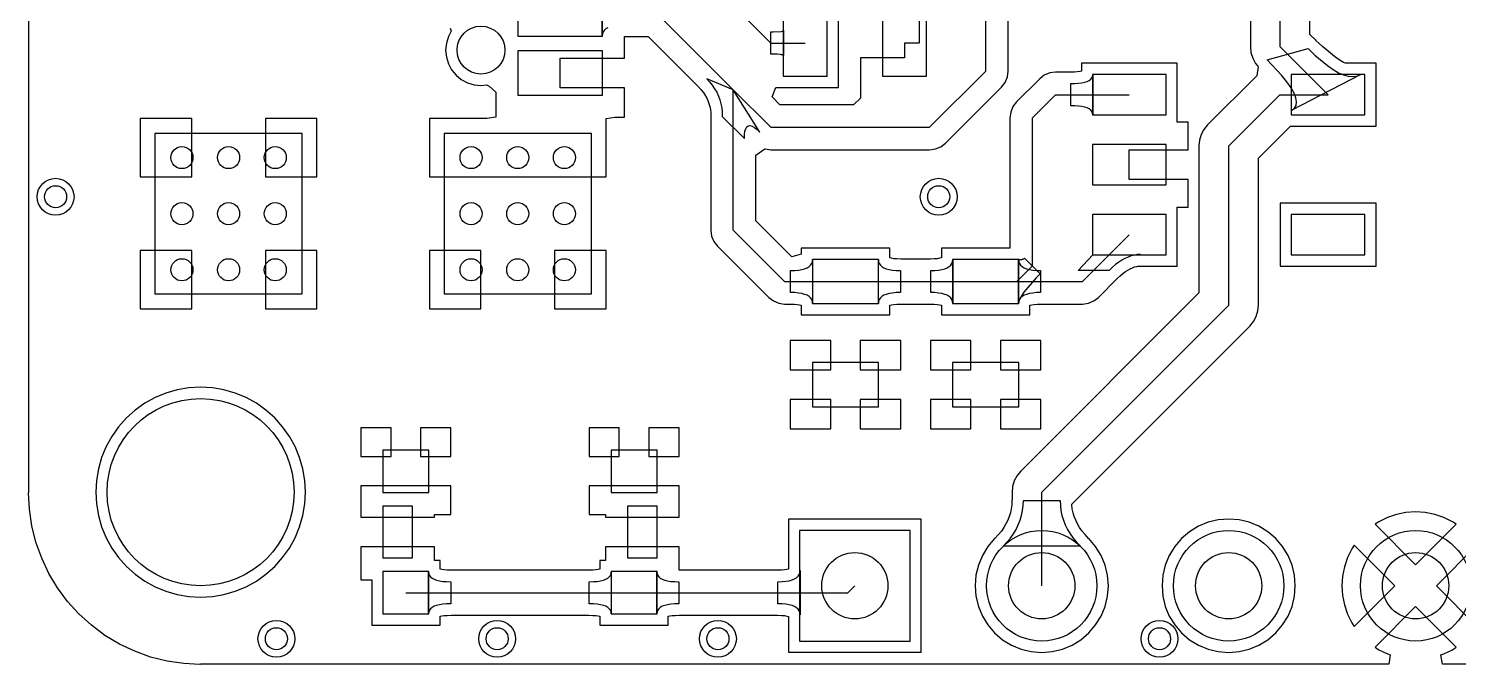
# Model space of a CAD drawing. Extents: x -55.7 to 0, y 0.2 to 22.7.
# Drawn here: x -55.68 to -36.25, y 0.2 to 8.83 of the extents above; entities that cross this region are included whole.
import ezdxf

# ---------------------------------------------------------------- set-up
doc = ezdxf.new("R2010")
doc.units = 0
doc.layers.get('0').update_dxf_attribs({"linetype": 'CONTINUOUS'})
for name, color, linetype in [('PADHOLELAYER', 156, 'CONTINUOUS'), ('TOPLAYER', 1, 'CONTINUOUS'), ('VIAHOLELAYER', 16, 'CONTINUOUS')]:
    doc.layers.add(name, color=color, linetype=linetype)

# ---------------------------------------------------------------- blocks, each defined once
blk = doc.blocks.new('SKSGACE010_5')
at = {"layer": 'TOPLAYER'}
for p, q in [((-1.238, 1.112), (-1.862, 1.112)), ((-1.862, 1.112), (-1.862, 0.537)), ((-1.238, 0.537), (-1.238, 1.112)), ((1.862, 1.112), (1.238, 1.112)), ((1.238, 1.112), (1.238, 0.537)), ((1.862, 0.537), (1.862, 1.112)), ((-1.862, 0.537), (-1.238, 0.537)), ((1.238, 0.537), (1.862, 0.537)), ((-1.462, 0.35), (-1.862, 0.35)), ((-1.862, 0.35), (-1.862, -0.35)), ((-1.462, -0.35), (-1.462, 0.35)), ((1.862, 0.35), (1.462, 0.35)), ((1.462, 0.35), (1.462, -0.35)), ((1.862, -0.35), (1.862, 0.35)), ((-1.862, -0.35), (-1.462, -0.35)), ((1.462, -0.35), (1.862, -0.35)), ((-1.238, -0.537), (-1.862, -0.537)), ((-1.862, -0.537), (-1.862, -1.112)), ((-1.238, -1.112), (-1.238, -0.537)), ((1.862, -0.537), (1.238, -0.537)), ((1.238, -0.537), (1.238, -1.112)), ((1.862, -1.112), (1.862, -0.537)), ((-1.862, -1.112), (-1.238, -1.112)), ((1.238, -1.112), (1.862, -1.112))]:
    blk.add_line(p, q, dxfattribs=at)
blk = doc.blocks.new('TI_SOT_23_5_DBV_6')
at = {"layer": 'TOPLAYER'}
for p, q in [((-0.85, 1.225), (-1.85, 1.225)), ((-1.85, 1.225), (-1.85, 0.675)), ((-0.85, 0.675), (-0.85, 1.225)), ((1.85, 1.225), (0.85, 1.225)), ((0.85, 1.225), (0.85, 0.675)), ((1.85, 0.675), (1.85, 1.225)), ((-1.85, 0.675), (-0.85, 0.675)), ((0.85, 0.675), (1.85, 0.675)), ((-0.85, 0.275), (-1.85, 0.275)), ((-1.85, 0.275), (-1.85, -0.275)), ((-0.85, -0.275), (-0.85, 0.275)), ((-1.85, -0.275), (-0.85, -0.275)), ((-0.85, -0.675), (-1.85, -0.675)), ((-1.85, -0.675), (-1.85, -1.225)), ((-0.85, -1.225), (-0.85, -0.675)), ((1.85, -0.675), (0.85, -0.675)), ((0.85, -0.675), (0.85, -1.225)), ((1.85, -1.225), (1.85, -0.675)), ((-1.85, -1.225), (-0.85, -1.225)), ((0.85, -1.225), (1.85, -1.225))]:
    blk.add_line(p, q, dxfattribs=at)
blk = doc.blocks.new('CAP_0603_1608_10')
at = {"layer": 'TOPLAYER'}
for p, q in [((-0.4, 0.45), (-1, 0.45)), ((-1, 0.45), (-1, -0.45)), ((-0.4, -0.45), (-0.4, 0.45)), ((1, 0.45), (0.4, 0.45)), ((0.4, 0.45), (0.4, -0.45)), ((1, -0.45), (1, 0.45)), ((-1, -0.45), (-0.4, -0.45)), ((0.4, -0.45), (1, -0.45))]:
    blk.add_line(p, q, dxfattribs=at)
blk = doc.blocks.new('CAP_0603_1608_11')
at = {"layer": 'TOPLAYER'}
for p, q in [((-0.4, 0.45), (-1, 0.45)), ((-1, 0.45), (-1, -0.45)), ((-0.4, -0.45), (-0.4, 0.45)), ((1, 0.45), (0.4, 0.45)), ((0.4, 0.45), (0.4, -0.45)), ((1, -0.45), (1, 0.45)), ((-1, -0.45), (-0.4, -0.45)), ((0.4, -0.45), (1, -0.45))]:
    blk.add_line(p, q, dxfattribs=at)
blk = doc.blocks.new('RES_0603_1608_21')
at = {"layer": 'TOPLAYER'}
for p, q in [((-0.375, 0.45), (-0.975, 0.45)), ((-0.975, 0.45), (-0.975, -0.45)), ((-0.375, -0.45), (-0.375, 0.45)), ((0.975, 0.45), (0.375, 0.45)), ((0.375, 0.45), (0.375, -0.45)), ((0.975, -0.45), (0.975, 0.45)), ((-0.975, -0.45), (-0.375, -0.45)), ((0.375, -0.45), (0.975, -0.45))]:
    blk.add_line(p, q, dxfattribs=at)
blk = doc.blocks.new('HDR1X16_24')
at = {"layer": 'PADHOLELAYER'}
for centre in [(0, 0), (2.54, 0), (5.08, 0), (7.62, 0)]:
    blk.add_circle(centre, 0.45, dxfattribs=at)
at = {"layer": 'TOPLAYER'}
for p, q in [((-0.75, 0.75), (-0.75, -0.75)), ((0.75, 0.75), (-0.75, 0.75)), ((0.75, -0.75), (0.75, 0.75)), ((-0.75, -0.75), (0.75, -0.75))]:
    blk.add_line(p, q, dxfattribs=at)
for centre in [(2.54, 0), (5.08, 0), (7.62, 0)]:
    blk.add_circle(centre, 0.75, dxfattribs=at)
blk = doc.blocks.new('USB4110_GF_A_28')
at = {"layer": 'PADHOLELAYER'}
for centre in [(-2.89, 0), (2.89, 0)]:
    blk.add_circle(centre, 0.325, dxfattribs=at)
at = {"layer": 'TOPLAYER'}
for p, q in [((-3.5, 1.65), (-3.5, 0.5)), ((-2.9, 1.65), (-3.5, 1.65)), ((-2.9, 0.5), (-2.9, 1.65)), ((-2.7, 1.65), (-2.7, 0.5)), ((-2.1, 1.65), (-2.7, 1.65)), ((-2.1, 0.5), (-2.1, 1.65)), ((-1.9, 1.65), (-1.9, 0.5)), ((-1.6, 1.65), (-1.9, 1.65)), ((-1.6, 0.5), (-1.6, 1.65)), ((-1.4, 1.65), (-1.4, 0.5)), ((-1.1, 1.65), (-1.4, 1.65)), ((-1.1, 0.5), (-1.1, 1.65)), ((-0.9, 1.65), (-0.9, 0.5)), ((-0.6, 1.65), (-0.9, 1.65)), ((-0.6, 0.5), (-0.6, 1.65)), ((-0.4, 1.65), (-0.4, 0.5)), ((-0.1, 1.65), (-0.4, 1.65)), ((-0.1, 0.5), (-0.1, 1.65)), ((0.1, 1.65), (0.1, 0.5)), ((0.4, 1.65), (0.1, 1.65)), ((0.4, 0.5), (0.4, 1.65)), ((0.6, 1.65), (0.6, 0.5)), ((0.9, 1.65), (0.6, 1.65)), ((0.9, 0.5), (0.9, 1.65)), ((1.1, 1.65), (1.1, 0.5)), ((1.4, 1.65), (1.1, 1.65)), ((1.4, 0.5), (1.4, 1.65)), ((1.6, 1.65), (1.6, 0.5)), ((1.9, 1.65), (1.6, 1.65)), ((1.9, 0.5), (1.9, 1.65)), ((2.1, 1.65), (2.1, 0.5)), ((2.7, 1.65), (2.1, 1.65)), ((2.7, 0.5), (2.7, 1.65)), ((2.9, 1.65), (2.9, 0.5)), ((3.5, 1.65), (2.9, 1.65)), ((3.5, 0.5), (3.5, 1.65)), ((-6.2, 1.5), (-6.2, -0.5)), ((-4.02, 1.5), (-6.2, 1.5)), ((-4.02, -0.5), (-4.02, 1.5)), ((4.02, 1.5), (4.02, -0.5)), ((6.2, 1.5), (4.02, 1.5)), ((6.2, -0.5), (6.2, 1.5)), ((-3.5, 0.5), (-2.9, 0.5)), ((-2.7, 0.5), (-2.1, 0.5)), ((-1.9, 0.5), (-1.6, 0.5)), ((-1.4, 0.5), (-1.1, 0.5)), ((-0.9, 0.5), (-0.6, 0.5)), ((-0.4, 0.5), (-0.1, 0.5)), ((0.1, 0.5), (0.4, 0.5)), ((0.6, 0.5), (0.9, 0.5)), ((1.1, 0.5), (1.4, 0.5)), ((1.6, 0.5), (1.9, 0.5)), ((2.1, 0.5), (2.7, 0.5)), ((2.9, 0.5), (3.5, 0.5)), ((-6.2, -0.5), (-4.02, -0.5)), ((4.02, -0.5), (6.2, -0.5)), ((-6.2, -2.43), (-6.2, -4.43)), ((-4.02, -2.43), (-6.2, -2.43)), ((-4.02, -4.43), (-4.02, -2.43)), ((4.02, -2.43), (4.02, -4.43)), ((6.2, -2.43), (4.02, -2.43)), ((6.2, -4.43), (6.2, -2.43)), ((-6.2, -4.43), (-4.02, -4.43)), ((4.02, -4.43), (6.2, -4.43))]:
    blk.add_line(p, q, dxfattribs=at)
for centre in [(-2.89, 0), (2.89, 0)]:
    blk.add_circle(centre, 0.325, dxfattribs=at)

msp = doc.modelspace()

# ---------------------------------------------------------------- linework, layer by layer
at = {"layer": 'PADHOLELAYER'}
msp.add_circle((-53.34, 2.54), 1.27, dxfattribs=at)
at = {"layer": 'TOPLAYER'}
for p, q in [((-55.676, 4.98), (-55.676, 20.016)), ((-38.67, 8.585), (-38.67, 10.033)), ((-46.637, 9.68), (-45.593, 8.636)), ((-47.883, 8.733), (-47.883, 9.327)), ((-43.575, 9.386), (-43.575, 8.636)), ((-44.673, 8.034), (-44.673, 9.238)), ((-42.672, 8.255), (-42.672, 9.145)), ((-42.367, 8.255), (-42.367, 9.145)), ((-47.13, 9.03), (-46.101, 8.001)), ((-39.074, 9.08), (-39.074, 8.585)), ((-38.266, 8.752), (-38.266, 9.08)), ((-49.935, 8.796), (-49.973, 8.724)), ((-49.947, 8.837), (-49.935, 8.796)), ((-47.88, 8.761), (-47.883, 8.733)), ((-47.871, 8.786), (-47.88, 8.761)), ((-47.856, 8.808), (-47.871, 8.786)), ((-47.835, 8.827), (-47.856, 8.808)), ((-47.808, 8.843), (-47.835, 8.827)), ((-45.593, 8.486), (-45.593, 8.786)), ((-45.593, 8.786), (-45.56, 8.786)), ((-45.56, 8.786), (-45.447, 8.794)), ((-45.447, 8.794), (-45.435, 8.796)), ((-45.435, 8.796), (-45.426, 8.799)), ((-45.426, 8.799), (-45.421, 8.803)), ((-45.421, 8.803), (-45.419, 8.807)), ((-45.419, 8.807), (-45.419, 8.465)), ((-38.188, 8.675), (-38.266, 8.752)), ((-50, 8.634), (-50.01, 8.54)), ((-49.973, 8.724), (-50, 8.634)), ((-47.58, 8.43), (-47.58, 8.725)), ((-47.58, 8.725), (-47.579, 8.725)), ((-47.579, 8.725), (-47.578, 8.725)), ((-47.578, 8.725), (-47.256, 8.725)), ((-47.256, 8.725), (-46.578, 8.046)), ((-45.593, 8.636), (-45.125, 8.636)), ((-43.575, 8.636), (-43.775, 8.636)), ((-43.775, 8.636), (-43.775, 8.436)), ((-39.074, 8.585), (-39.067, 8.506)), ((-38.847, 8.408), (-38.292, 8.561)), ((-38.67, 8.585), (-38.02, 7.935)), ((-38.292, 8.561), (-38.199, 8.471)), ((-38.184, 8.672), (-38.188, 8.675)), ((-38.095, 8.587), (-38.184, 8.672)), ((-37.934, 8.453), (-38.095, 8.587)), ((-50.01, 8.54), (-50, 8.446)), ((-50, 8.446), (-49.973, 8.356)), ((-49.973, 8.356), (-49.929, 8.273)), ((-48.455, 8.03), (-48.455, 8.43)), ((-48.455, 8.43), (-47.58, 8.43)), ((-45.504, 8.484), (-45.593, 8.486)), ((-45.462, 8.481), (-45.504, 8.484)), ((-45.447, 8.478), (-45.462, 8.481)), ((-45.435, 8.476), (-45.447, 8.478)), ((-45.426, 8.473), (-45.435, 8.476)), ((-45.421, 8.469), (-45.426, 8.473)), ((-45.419, 8.465), (-45.421, 8.469)), ((-43.775, 8.436), (-44.375, 8.436)), ((-44.375, 8.436), (-44.375, 7.886)), ((-40.068, 8.362), (-41.372, 8.362)), ((-41.372, 8.362), (-41.372, 8.253)), ((-40.068, 7.56), (-40.068, 8.362)), ((-39.067, 8.506), (-39.044, 8.43)), ((-39.044, 8.43), (-39.006, 8.36)), ((-39.006, 8.36), (-38.973, 8.32)), ((-38.653, 8.2), (-38.847, 8.408)), ((-38.199, 8.471), (-38.028, 8.329)), ((-37.868, 8.407), (-37.934, 8.453)), ((-37.808, 8.373), (-37.868, 8.407)), ((-37.784, 8.362), (-37.808, 8.373)), ((-37.368, 8.362), (-37.784, 8.362)), ((-37.368, 7.508), (-37.368, 8.362)), ((-49.929, 8.273), (-49.869, 8.201)), ((-49.869, 8.201), (-49.797, 8.141)), ((-43.434, 7.493), (-42.672, 8.255)), ((-42.408, 8.102), (-42.377, 8.176)), ((-42.377, 8.176), (-42.367, 8.255)), ((-41.875, 8.199), (-41.938, 8.151)), ((-41.801, 8.23), (-41.875, 8.199)), ((-41.722, 8.24), (-41.801, 8.23)), ((-41.522, 8.24), (-41.722, 8.24)), ((-41.52, 8.24), (-41.522, 8.24)), ((-41.469, 8.241), (-41.52, 8.24)), ((-41.388, 8.25), (-41.469, 8.241)), ((-41.372, 8.253), (-41.388, 8.25)), ((-41.244, 8.145), (-41.229, 8.163)), ((-41.229, 8.163), (-41.22, 8.184)), ((-41.22, 8.184), (-41.217, 8.207)), ((-41.217, 8.207), (-41.217, 7.663)), ((-38.988, 8.193), (-39.656, 7.525)), ((-38.969, 8.313), (-38.988, 8.193)), ((-38.973, 8.32), (-38.969, 8.313)), ((-38.58, 8.11), (-38.653, 8.2)), ((-37.585, 8.204), (-38.514, 7.725)), ((-38.028, 8.329), (-37.95, 8.275)), ((-37.95, 8.275), (-37.877, 8.233)), ((-37.877, 8.233), (-37.809, 8.204)), ((-37.809, 8.204), (-37.746, 8.186)), ((-37.746, 8.186), (-37.687, 8.18)), ((-37.687, 8.18), (-37.634, 8.186)), ((-37.634, 8.186), (-37.585, 8.204)), ((-49.797, 8.141), (-49.714, 8.097)), ((-49.714, 8.097), (-49.624, 8.07)), ((-49.624, 8.07), (-49.53, 8.06)), ((-49.53, 8.06), (-49.457, 8.067)), ((-49.457, 8.067), (-49.417, 8.051)), ((-49.417, 8.051), (-49.33, 7.969)), ((-49.33, 7.969), (-49.33, 7.63)), ((-47.58, 8.03), (-48.455, 8.03)), ((-47.58, 7.63), (-47.58, 8.03)), ((-46.578, 8.046), (-46.577, 8.045)), ((-46.577, 8.045), (-46.541, 8.006)), ((-46.541, 8.006), (-46.512, 7.97)), ((-46.512, 7.97), (-46.487, 7.934)), ((-46.101, 8.001), (-46.463, 8.151)), ((-46.463, 8.151), (-46.423, 8.108)), ((-46.423, 8.108), (-46.387, 8.063)), ((-46.387, 8.063), (-46.355, 8.016)), ((-46.355, 8.016), (-46.327, 7.967)), ((-46.327, 7.967), (-46.304, 7.917)), ((-46.101, 8.001), (-45.593, 7.493)), ((-46.101, 6.096), (-46.101, 8.001)), ((-45.739, 7.427), (-46.101, 8.001)), ((-45.575, 7.907), (-45.523, 8.034)), ((-45.523, 8.034), (-44.673, 8.034)), ((-43.218, 7.277), (-42.456, 8.039)), ((-42.456, 8.039), (-42.408, 8.102)), ((-41.938, 8.151), (-42.253, 7.836)), ((-41.517, 8.085), (-41.46, 8.086)), ((-41.517, 7.785), (-41.517, 8.085)), ((-41.46, 8.086), (-41.364, 8.096)), ((-41.364, 8.096), (-41.325, 8.105)), ((-41.325, 8.105), (-41.292, 8.115)), ((-41.292, 8.115), (-41.265, 8.129)), ((-41.265, 8.129), (-41.244, 8.145)), ((-38.523, 8.028), (-38.58, 8.11)), ((-38.481, 7.955), (-38.523, 8.028)), ((-46.487, 7.934), (-46.466, 7.896)), ((-46.466, 7.896), (-46.448, 7.857)), ((-46.448, 7.857), (-46.433, 7.817)), ((-46.433, 7.817), (-46.422, 7.776)), ((-46.422, 7.776), (-46.413, 7.732)), ((-46.304, 7.917), (-46.285, 7.865)), ((-46.285, 7.865), (-46.27, 7.811)), ((-46.27, 7.811), (-46.259, 7.755)), ((-45.467, 7.798), (-45.575, 7.907)), ((-44.466, 7.798), (-45.467, 7.798)), ((-44.375, 7.886), (-44.466, 7.798)), ((-42.301, 7.773), (-42.332, 7.699)), ((-42.253, 7.836), (-42.301, 7.773)), ((-42.037, 7.62), (-41.722, 7.935)), ((-41.722, 7.935), (-40.72, 7.935)), ((-41.46, 7.784), (-41.517, 7.785)), ((-41.409, 7.78), (-41.46, 7.784)), ((-41.364, 7.774), (-41.409, 7.78)), ((-41.325, 7.765), (-41.364, 7.774)), ((-39.37, 7.239), (-38.674, 7.935)), ((-38.674, 7.935), (-38.02, 7.935)), ((-38.456, 7.891), (-38.481, 7.955)), ((-38.476, 7.753), (-38.453, 7.79)), ((-38.447, 7.836), (-38.456, 7.891)), ((-38.453, 7.79), (-38.447, 7.836)), ((-53.46, 7.61), (-54.16, 7.61)), ((-54.16, 7.61), (-54.16, 6.82)), ((-53.46, 6.82), (-53.46, 7.61)), ((-51.76, 7.61), (-52.46, 7.61)), ((-52.46, 7.61), (-52.46, 6.82)), ((-51.76, 6.82), (-51.76, 7.61)), ((-49.449, 7.61), (-50.23, 7.61)), ((-50.23, 7.61), (-50.23, 6.82)), ((-49.33, 7.63), (-49.449, 7.61)), ((-47.83, 7.61), (-47.711, 7.63)), ((-47.83, 7.503), (-47.83, 7.61)), ((-47.711, 7.63), (-47.58, 7.63)), ((-46.413, 7.732), (-46.408, 7.687)), ((-46.408, 7.687), (-46.406, 7.633)), ((-46.406, 7.633), (-46.406, 7.632)), ((-46.406, 7.632), (-46.406, 6.096)), ((-46.259, 7.755), (-46.253, 7.698)), ((-46.253, 7.698), (-46.251, 7.639)), ((-46.251, 7.639), (-45.951, 7.339)), ((-42.332, 7.699), (-42.342, 7.62)), ((-42.342, 7.62), (-42.342, 5.851)), ((-42.037, 5.61), (-42.037, 7.62)), ((-41.292, 7.755), (-41.325, 7.765)), ((-41.265, 7.741), (-41.292, 7.755)), ((-41.244, 7.725), (-41.265, 7.741)), ((-41.229, 7.707), (-41.244, 7.725)), ((-41.22, 7.686), (-41.229, 7.707)), ((-41.217, 7.663), (-41.22, 7.686)), ((-38.514, 7.725), (-38.476, 7.753)), ((-47.83, 6.82), (-47.83, 7.503)), ((-45.951, 7.339), (-45.949, 7.394)), ((-45.949, 7.394), (-45.943, 7.438)), ((-45.943, 7.438), (-45.932, 7.473)), ((-45.932, 7.473), (-45.917, 7.497)), ((-45.917, 7.497), (-45.898, 7.511)), ((-45.898, 7.511), (-45.875, 7.515)), ((-45.875, 7.515), (-45.847, 7.508)), ((-45.847, 7.508), (-45.815, 7.491)), ((-45.815, 7.491), (-45.779, 7.464)), ((-45.779, 7.464), (-45.739, 7.427)), ((-45.593, 7.493), (-43.434, 7.493)), ((-39.92, 7.56), (-40.068, 7.56)), ((-39.92, 7.185), (-39.92, 7.56)), ((-39.744, 7.394), (-39.767, 7.318)), ((-39.706, 7.464), (-39.744, 7.394)), ((-39.656, 7.525), (-39.706, 7.464)), ((-38.966, 7.072), (-38.53, 7.508)), ((-38.53, 7.508), (-37.368, 7.508)), ((-45.796, 7.113), (-45.672, 7.198)), ((-45.672, 7.198), (-45.669, 7.198)), ((-45.669, 7.198), (-45.593, 7.188)), ((-43.434, 7.188), (-43.355, 7.198)), ((-43.355, 7.198), (-43.281, 7.229)), ((-43.281, 7.229), (-43.218, 7.277)), ((-39.767, 7.318), (-39.774, 7.239)), ((-39.774, 7.239), (-39.774, 5.247)), ((-39.37, 5.08), (-39.37, 7.239)), ((-45.796, 6.222), (-45.796, 7.113)), ((-45.593, 7.188), (-43.434, 7.188)), ((-40.72, 6.785), (-40.72, 7.185)), ((-40.72, 7.185), (-39.92, 7.185)), ((-38.966, 5.08), (-38.966, 7.072)), ((-54.16, 6.82), (-53.46, 6.82)), ((-52.46, 6.82), (-51.76, 6.82)), ((-50.23, 6.82), (-49.03, 6.82)), ((-49.03, 6.82), (-47.83, 6.82)), ((-39.92, 6.785), (-40.72, 6.785)), ((-39.92, 6.41), (-39.92, 6.785)), ((-37.368, 6.462), (-38.672, 6.462)), ((-38.672, 6.462), (-38.672, 5.608)), ((-37.368, 5.608), (-37.368, 6.462)), ((-45.306, 5.733), (-45.796, 6.222)), ((-40.068, 5.608), (-40.068, 6.41)), ((-40.068, 6.41), (-39.92, 6.41)), ((-46.406, 6.096), (-46.396, 6.017)), ((-46.101, 6.096), (-45.404, 5.399)), ((-41.356, 5.399), (-40.72, 6.035)), ((-46.396, 6.017), (-46.365, 5.943)), ((-46.365, 5.943), (-46.317, 5.88)), ((-46.317, 5.88), (-45.62, 5.183)), ((-43.975, 5.851), (-45.179, 5.851)), ((-45.179, 5.851), (-45.179, 5.771)), ((-43.975, 5.721), (-43.975, 5.851)), ((-42.342, 5.851), (-43.274, 5.851)), ((-43.274, 5.851), (-43.274, 5.721)), ((-53.46, 5.82), (-54.16, 5.82)), ((-54.16, 5.82), (-54.16, 5.03)), ((-53.46, 5.03), (-53.46, 5.82)), ((-51.76, 5.82), (-52.46, 5.82)), ((-52.46, 5.82), (-52.46, 5.03)), ((-51.76, 5.03), (-51.76, 5.82)), ((-49.53, 5.82), (-50.23, 5.82)), ((-50.23, 5.82), (-50.23, 5.03)), ((-49.53, 5.03), (-49.53, 5.82)), ((-47.83, 5.82), (-48.53, 5.82)), ((-48.53, 5.82), (-48.53, 5.03)), ((-47.83, 5.03), (-47.83, 5.82)), ((-45.179, 5.771), (-45.306, 5.733)), ((-45.051, 5.621), (-45.036, 5.643)), ((-45.036, 5.643), (-45.027, 5.668)), ((-45.027, 5.668), (-45.024, 5.696)), ((-45.024, 5.696), (-45.024, 5.102)), ((-44.13, 5.102), (-44.13, 5.696)), ((-44.13, 5.696), (-44.127, 5.668)), ((-44.127, 5.668), (-44.118, 5.643)), ((-44.118, 5.643), (-44.103, 5.621)), ((-43.973, 5.72), (-43.975, 5.721)), ((-43.951, 5.714), (-43.973, 5.72)), ((-43.919, 5.709), (-43.951, 5.714)), ((-43.878, 5.706), (-43.919, 5.709)), ((-43.826, 5.704), (-43.878, 5.706)), ((-43.825, 5.704), (-43.826, 5.704)), ((-43.424, 5.704), (-43.825, 5.704)), ((-43.423, 5.704), (-43.424, 5.704)), ((-43.371, 5.706), (-43.423, 5.704)), ((-43.33, 5.709), (-43.371, 5.706)), ((-43.298, 5.714), (-43.33, 5.709)), ((-43.276, 5.72), (-43.298, 5.714)), ((-43.274, 5.721), (-43.276, 5.72)), ((-43.146, 5.621), (-43.131, 5.643)), ((-43.131, 5.643), (-43.122, 5.668)), ((-43.122, 5.668), (-43.119, 5.696)), ((-43.119, 5.696), (-43.119, 5.102)), ((-42.225, 5.102), (-42.225, 5.696)), ((-42.225, 5.696), (-42.222, 5.668)), ((-42.225, 5.102), (-42.225, 5.696)), ((-42.225, 5.696), (-42.213, 5.696)), ((-42.222, 5.668), (-42.213, 5.643)), ((-42.213, 5.696), (-42.192, 5.698)), ((-42.213, 5.643), (-42.198, 5.621)), ((-42.192, 5.698), (-42.182, 5.699)), ((-42.182, 5.699), (-42.173, 5.701)), ((-42.173, 5.701), (-42.166, 5.703)), ((-42.166, 5.703), (-42.159, 5.706)), ((-42.159, 5.706), (-42.153, 5.709)), ((-42.153, 5.709), (-42.147, 5.712)), ((-42.147, 5.712), (-42.143, 5.716)), ((-42.143, 5.716), (-41.931, 5.504)), ((-41.416, 5.551), (-41.217, 5.763)), ((-41.217, 5.763), (-40.568, 5.766)), ((-40.864, 5.66), (-40.906, 5.628)), ((-40.821, 5.688), (-40.864, 5.66)), ((-40.779, 5.712), (-40.821, 5.688)), ((-40.736, 5.731), (-40.779, 5.712)), ((-40.694, 5.746), (-40.736, 5.731)), ((-40.652, 5.757), (-40.694, 5.746)), ((-40.61, 5.764), (-40.652, 5.757)), ((-40.568, 5.766), (-40.61, 5.764)), ((-45.324, 5.549), (-45.267, 5.55)), ((-45.324, 5.249), (-45.324, 5.549)), ((-45.267, 5.55), (-45.216, 5.555)), ((-45.216, 5.555), (-45.171, 5.562)), ((-45.171, 5.562), (-45.132, 5.573)), ((-45.132, 5.573), (-45.099, 5.586)), ((-45.099, 5.586), (-45.072, 5.602)), ((-45.072, 5.602), (-45.051, 5.621)), ((-44.103, 5.621), (-44.082, 5.602)), ((-44.082, 5.602), (-44.055, 5.586)), ((-44.055, 5.586), (-44.022, 5.573)), ((-44.022, 5.573), (-43.983, 5.562)), ((-43.983, 5.562), (-43.938, 5.555)), ((-43.938, 5.555), (-43.887, 5.55)), ((-43.887, 5.55), (-43.83, 5.549)), ((-43.83, 5.549), (-43.83, 5.249)), ((-43.419, 5.549), (-43.362, 5.55)), ((-43.419, 5.249), (-43.419, 5.549)), ((-43.362, 5.55), (-43.311, 5.555)), ((-43.311, 5.555), (-43.266, 5.562)), ((-43.266, 5.562), (-43.227, 5.573)), ((-43.227, 5.573), (-43.194, 5.586)), ((-43.194, 5.586), (-43.167, 5.602)), ((-43.167, 5.602), (-43.146, 5.621)), ((-42.248, 5.399), (-42.037, 5.61)), ((-42.198, 5.621), (-42.177, 5.602)), ((-42.177, 5.602), (-42.15, 5.586)), ((-41.987, 5.447), (-42.152, 5.256)), ((-42.15, 5.586), (-42.117, 5.573)), ((-42.117, 5.573), (-42.078, 5.562)), ((-42.078, 5.562), (-42.033, 5.555)), ((-42.033, 5.555), (-41.982, 5.55)), ((-41.931, 5.504), (-41.987, 5.447)), ((-41.982, 5.55), (-41.925, 5.549)), ((-41.925, 5.549), (-41.925, 5.249)), ((-40.992, 5.551), (-41.416, 5.551)), ((-40.949, 5.592), (-40.992, 5.551)), ((-40.906, 5.628), (-40.949, 5.592)), ((-40.885, 5.438), (-40.845, 5.476)), ((-40.845, 5.476), (-40.809, 5.507)), ((-40.809, 5.507), (-40.774, 5.533)), ((-40.774, 5.533), (-40.741, 5.555)), ((-40.741, 5.555), (-40.709, 5.573)), ((-40.709, 5.573), (-40.678, 5.587)), ((-40.678, 5.587), (-40.649, 5.598)), ((-40.649, 5.598), (-40.62, 5.605)), ((-40.62, 5.605), (-40.603, 5.608)), ((-40.603, 5.608), (-40.068, 5.608)), ((-38.672, 5.608), (-37.368, 5.608)), ((-45.404, 5.399), (-44.577, 5.399)), ((-45.267, 5.248), (-45.324, 5.249)), ((-45.216, 5.243), (-45.267, 5.248)), ((-44.577, 5.399), (-42.672, 5.399)), ((-43.887, 5.248), (-43.938, 5.243)), ((-43.83, 5.249), (-43.887, 5.248)), ((-43.362, 5.248), (-43.419, 5.249)), ((-43.311, 5.243), (-43.362, 5.248)), ((-42.672, 5.399), (-42.248, 5.399)), ((-42.248, 5.399), (-41.356, 5.399)), ((-39.774, 5.247), (-42.196, 2.826)), ((-42.152, 5.256), (-42.178, 5.218)), ((-41.982, 5.248), (-42.033, 5.243)), ((-41.925, 5.249), (-41.982, 5.248)), ((-41.14, 5.183), (-40.886, 5.438)), ((-40.886, 5.438), (-40.885, 5.438)), ((-45.62, 5.183), (-45.557, 5.135)), ((-45.557, 5.135), (-45.483, 5.104)), ((-45.483, 5.104), (-45.404, 5.094)), ((-45.404, 5.094), (-45.329, 5.094)), ((-45.329, 5.094), (-45.328, 5.094)), ((-45.328, 5.094), (-45.276, 5.092)), ((-45.276, 5.092), (-45.235, 5.089)), ((-45.235, 5.089), (-45.203, 5.084)), ((-45.171, 5.236), (-45.216, 5.243)), ((-45.203, 5.084), (-45.181, 5.078)), ((-45.181, 5.078), (-45.179, 5.077)), ((-45.179, 5.077), (-45.179, 4.947)), ((-45.132, 5.225), (-45.171, 5.236)), ((-45.099, 5.212), (-45.132, 5.225)), ((-45.072, 5.196), (-45.099, 5.212)), ((-45.051, 5.177), (-45.072, 5.196)), ((-45.036, 5.155), (-45.051, 5.177)), ((-45.027, 5.13), (-45.036, 5.155)), ((-45.024, 5.102), (-45.027, 5.13)), ((-44.127, 5.13), (-44.13, 5.102)), ((-44.118, 5.155), (-44.127, 5.13)), ((-44.103, 5.177), (-44.118, 5.155)), ((-44.082, 5.196), (-44.103, 5.177)), ((-44.055, 5.212), (-44.082, 5.196)), ((-44.022, 5.225), (-44.055, 5.212)), ((-43.983, 5.236), (-44.022, 5.225)), ((-43.938, 5.243), (-43.983, 5.236)), ((-43.975, 5.077), (-43.973, 5.078)), ((-43.975, 4.947), (-43.975, 5.077)), ((-43.973, 5.078), (-43.951, 5.084)), ((-43.951, 5.084), (-43.919, 5.089)), ((-43.919, 5.089), (-43.878, 5.092)), ((-43.878, 5.092), (-43.826, 5.094)), ((-43.826, 5.094), (-43.825, 5.094)), ((-43.825, 5.094), (-43.424, 5.094)), ((-43.424, 5.094), (-43.423, 5.094)), ((-43.423, 5.094), (-43.371, 5.092)), ((-43.371, 5.092), (-43.33, 5.089)), ((-43.33, 5.089), (-43.298, 5.084)), ((-43.266, 5.236), (-43.311, 5.243)), ((-43.298, 5.084), (-43.276, 5.078)), ((-43.276, 5.078), (-43.274, 5.077)), ((-43.274, 5.077), (-43.274, 4.947)), ((-43.227, 5.225), (-43.266, 5.236)), ((-43.194, 5.212), (-43.227, 5.225)), ((-43.167, 5.196), (-43.194, 5.212)), ((-43.146, 5.177), (-43.167, 5.196)), ((-43.131, 5.155), (-43.146, 5.177)), ((-43.122, 5.13), (-43.131, 5.155)), ((-43.119, 5.102), (-43.122, 5.13)), ((-42.222, 5.13), (-42.225, 5.102)), ((-42.222, 5.125), (-42.225, 5.102)), ((-42.213, 5.155), (-42.222, 5.13)), ((-42.213, 5.153), (-42.222, 5.125)), ((-42.199, 5.183), (-42.213, 5.153)), ((-42.198, 5.177), (-42.213, 5.155)), ((-42.178, 5.218), (-42.199, 5.183)), ((-42.177, 5.196), (-42.198, 5.177)), ((-42.15, 5.212), (-42.177, 5.196)), ((-42.117, 5.225), (-42.15, 5.212)), ((-42.078, 5.236), (-42.117, 5.225)), ((-42.033, 5.243), (-42.078, 5.236)), ((-42.07, 5.077), (-42.068, 5.078)), ((-42.07, 4.947), (-42.07, 5.077)), ((-42.068, 5.078), (-42.046, 5.084)), ((-42.046, 5.084), (-42.014, 5.089)), ((-42.014, 5.089), (-41.973, 5.092)), ((-41.973, 5.092), (-41.921, 5.094)), ((-41.921, 5.094), (-41.92, 5.094)), ((-41.92, 5.094), (-41.356, 5.094)), ((-41.91, 2.54), (-39.37, 5.08)), ((-41.356, 5.094), (-41.277, 5.104)), ((-41.277, 5.104), (-41.203, 5.135)), ((-41.203, 5.135), (-41.14, 5.183)), ((-38.973, 5.001), (-38.966, 5.08)), ((-38.966, 5.08), (-38.966, 5.08)), ((-55.676, 2.54), (-55.676, 4.98)), ((-54.16, 5.03), (-53.46, 5.03)), ((-52.46, 5.03), (-51.76, 5.03)), ((-50.23, 5.03), (-49.53, 5.03)), ((-48.53, 5.03), (-47.83, 5.03)), ((-45.179, 4.947), (-43.975, 4.947)), ((-43.274, 4.947), (-42.07, 4.947)), ((-39.034, 4.855), (-38.996, 4.925)), ((-38.996, 4.925), (-38.973, 5.001)), ((-41.502, 2.376), (-39.084, 4.794)), ((-39.084, 4.794), (-39.034, 4.855)), ((-39.084, 4.794), (-39.084, 4.794)), ((-44.777, 4.599), (-45.327, 4.599)), ((-45.327, 4.599), (-45.327, 4.199)), ((-44.777, 4.199), (-44.777, 4.599)), ((-43.827, 4.599), (-44.377, 4.599)), ((-44.377, 4.599), (-44.377, 4.199)), ((-43.827, 4.199), (-43.827, 4.599)), ((-42.872, 4.599), (-43.422, 4.599)), ((-43.422, 4.599), (-43.422, 4.199)), ((-42.872, 4.199), (-42.872, 4.599)), ((-41.922, 4.599), (-42.472, 4.599)), ((-42.472, 4.599), (-42.472, 4.199)), ((-41.922, 4.199), (-41.922, 4.599)), ((-45.327, 4.199), (-44.777, 4.199)), ((-44.377, 4.199), (-43.827, 4.199)), ((-43.422, 4.199), (-42.872, 4.199)), ((-42.472, 4.199), (-41.922, 4.199)), ((-53.657, 3.929), (-53.811, 3.885)), ((-53.5, 3.956), (-53.657, 3.929)), ((-53.34, 3.965), (-53.5, 3.956)), ((-53.18, 3.956), (-53.34, 3.965)), ((-53.023, 3.929), (-53.18, 3.956)), ((-52.869, 3.885), (-53.023, 3.929)), ((-54.098, 3.746), (-54.228, 3.654)), ((-53.958, 3.824), (-54.098, 3.746)), ((-53.811, 3.885), (-53.958, 3.824)), ((-52.722, 3.824), (-52.869, 3.885)), ((-52.582, 3.746), (-52.722, 3.824)), ((-52.452, 3.654), (-52.582, 3.746)), ((-44.777, 3.799), (-45.327, 3.799)), ((-45.327, 3.799), (-45.327, 3.399)), ((-44.777, 3.399), (-44.777, 3.799)), ((-43.827, 3.799), (-44.377, 3.799)), ((-44.377, 3.799), (-44.377, 3.399)), ((-43.827, 3.399), (-43.827, 3.799)), ((-42.872, 3.799), (-43.422, 3.799)), ((-43.422, 3.799), (-43.422, 3.399)), ((-42.872, 3.399), (-42.872, 3.799)), ((-41.922, 3.799), (-42.472, 3.799)), ((-42.472, 3.799), (-42.472, 3.399)), ((-41.922, 3.399), (-41.922, 3.799)), ((-54.347, 3.547), (-54.454, 3.428)), ((-54.228, 3.654), (-54.347, 3.547)), ((-52.333, 3.547), (-52.452, 3.654)), ((-52.226, 3.428), (-52.333, 3.547)), ((-54.454, 3.428), (-54.546, 3.298)), ((-52.134, 3.298), (-52.226, 3.428)), ((-50.75, 3.413), (-51.162, 3.413)), ((-51.162, 3.413), (-51.162, 3.025)), ((-50.75, 3.025), (-50.75, 3.413)), ((-49.938, 3.413), (-50.35, 3.413)), ((-50.35, 3.413), (-50.35, 3.025)), ((-49.938, 3.025), (-49.938, 3.413)), ((-47.65, 3.413), (-48.062, 3.413)), ((-48.062, 3.413), (-48.062, 3.025)), ((-47.65, 3.025), (-47.65, 3.413)), ((-46.838, 3.413), (-47.25, 3.413)), ((-47.25, 3.413), (-47.25, 3.025)), ((-46.838, 3.025), (-46.838, 3.413)), ((-45.327, 3.399), (-44.777, 3.399)), ((-44.377, 3.399), (-43.827, 3.399)), ((-43.422, 3.399), (-42.872, 3.399)), ((-42.472, 3.399), (-41.922, 3.399)), ((-54.624, 3.158), (-54.685, 3.011)), ((-54.546, 3.298), (-54.624, 3.158)), ((-52.056, 3.158), (-52.134, 3.298)), ((-51.995, 3.011), (-52.056, 3.158)), ((-54.685, 3.011), (-54.729, 2.857)), ((-51.951, 2.857), (-51.995, 3.011)), ((-51.162, 3.025), (-50.75, 3.025)), ((-50.35, 3.025), (-49.938, 3.025)), ((-48.062, 3.025), (-47.65, 3.025)), ((-47.25, 3.025), (-46.838, 3.025)), ((-54.729, 2.857), (-54.756, 2.7)), ((-51.924, 2.7), (-51.951, 2.857)), ((-42.246, 2.765), (-42.284, 2.695)), ((-42.196, 2.826), (-42.246, 2.765)), ((-55.677, 2.531), (-55.676, 2.54)), ((-55.666, 2.311), (-55.677, 2.531)), ((-54.756, 2.7), (-54.765, 2.54)), ((-54.765, 2.54), (-54.756, 2.38)), ((-51.915, 2.54), (-51.924, 2.7)), ((-51.924, 2.38), (-51.915, 2.54)), ((-50.55, 2.625), (-51.162, 2.625)), ((-51.162, 2.625), (-51.162, 2.238)), ((-49.938, 2.625), (-50.55, 2.625)), ((-49.938, 2.238), (-49.938, 2.625)), ((-47.45, 2.625), (-48.062, 2.625)), ((-48.062, 2.625), (-48.062, 2.238)), ((-46.838, 2.625), (-47.45, 2.625)), ((-46.838, 2.238), (-46.838, 2.625)), ((-42.307, 2.619), (-42.314, 2.54)), ((-42.314, 2.54), (-42.314, 2.437)), ((-42.284, 2.695), (-42.307, 2.619)), ((-41.91, 1.27), (-41.91, 2.54)), ((-54.756, 2.38), (-54.729, 2.223)), ((-51.951, 2.223), (-51.924, 2.38)), ((-42.318, 2.37), (-42.324, 2.315)), ((-42.315, 2.433), (-42.318, 2.37)), ((-42.314, 2.437), (-42.315, 2.433)), ((-42.171, 2.29), (-42.163, 2.358)), ((-42.163, 2.358), (-42.16, 2.427)), ((-42.16, 2.427), (-41.66, 2.427)), ((-41.66, 2.427), (-41.657, 2.358)), ((-41.657, 2.358), (-41.649, 2.29)), ((-41.502, 2.37), (-41.502, 2.376)), ((-41.496, 2.315), (-41.502, 2.37)), ((-55.633, 2.084), (-55.666, 2.311)), ((-54.729, 2.223), (-54.685, 2.069)), ((-51.995, 2.069), (-51.951, 2.223)), ((-51.162, 2.238), (-51.162, 2.2)), ((-51.162, 2.2), (-50.662, 2.2)), ((-50.662, 2.2), (-50.163, 2.2)), ((-50.163, 2.2), (-50.163, 2.238)), ((-50.163, 2.238), (-49.938, 2.238)), ((-48.062, 2.238), (-47.838, 2.238)), ((-47.838, 2.238), (-47.838, 2.2)), ((-47.838, 2.2), (-47.338, 2.2)), ((-47.338, 2.2), (-46.838, 2.2)), ((-46.838, 2.2), (-46.838, 2.238)), ((-43.548, 2.172), (-45.352, 2.172)), ((-45.352, 2.172), (-45.352, 1.497)), ((-43.548, 0.368), (-43.548, 2.172)), ((-42.371, 2.159), (-42.396, 2.109)), ((-42.351, 2.209), (-42.371, 2.159)), ((-42.336, 2.261), (-42.351, 2.209)), ((-42.324, 2.315), (-42.336, 2.261)), ((-42.229, 2.096), (-42.204, 2.159)), ((-42.204, 2.159), (-42.185, 2.223)), ((-42.185, 2.223), (-42.171, 2.29)), ((-41.649, 2.29), (-41.635, 2.223)), ((-41.635, 2.223), (-41.616, 2.159)), ((-41.616, 2.159), (-41.591, 2.096)), ((-41.484, 2.261), (-41.496, 2.315)), ((-41.469, 2.209), (-41.484, 2.261)), ((-41.449, 2.159), (-41.469, 2.209)), ((-41.424, 2.109), (-41.449, 2.159)), ((-39.512, 2.164), (-39.65, 2.131)), ((-39.37, 2.175), (-39.512, 2.164)), ((-39.228, 2.164), (-39.37, 2.175)), ((-39.09, 2.131), (-39.228, 2.164)), ((-37.331, 2.138), (-37.381, 2.104)), ((-37.214, 2.196), (-37.331, 2.138)), ((-37.089, 2.238), (-37.214, 2.196)), ((-36.961, 2.264), (-37.089, 2.238)), ((-36.83, 2.272), (-36.961, 2.264)), ((-36.699, 2.264), (-36.83, 2.272)), ((-36.571, 2.238), (-36.699, 2.264)), ((-36.446, 2.196), (-36.571, 2.238)), ((-36.329, 2.138), (-36.446, 2.196)), ((-36.279, 2.104), (-36.329, 2.138)), ((-55.577, 1.861), (-55.633, 2.084)), ((-54.685, 2.069), (-54.624, 1.922)), ((-52.056, 1.922), (-51.995, 2.069)), ((-42.499, 1.964), (-42.547, 1.913)), ((-42.459, 2.011), (-42.499, 1.964)), ((-42.425, 2.06), (-42.459, 2.011)), ((-42.396, 2.109), (-42.425, 2.06)), ((-42.336, 1.917), (-42.295, 1.975)), ((-42.295, 1.975), (-42.259, 2.034)), ((-42.259, 2.034), (-42.229, 2.096)), ((-41.591, 2.096), (-41.561, 2.034)), ((-41.561, 2.034), (-41.525, 1.975)), ((-41.525, 1.975), (-41.484, 1.917)), ((-41.395, 2.06), (-41.424, 2.109)), ((-41.361, 2.011), (-41.395, 2.06)), ((-41.321, 1.964), (-41.361, 2.011)), ((-41.273, 1.913), (-41.321, 1.964)), ((-39.902, 2.002), (-40.01, 1.91)), ((-39.781, 2.077), (-39.902, 2.002)), ((-39.65, 2.131), (-39.781, 2.077)), ((-38.959, 2.077), (-39.09, 2.131)), ((-38.838, 2.002), (-38.959, 2.077)), ((-38.73, 1.91), (-38.838, 2.002)), ((-37.381, 2.104), (-36.83, 1.553)), ((-36.83, 1.553), (-36.279, 2.104)), ((-55.499, 1.646), (-55.577, 1.861)), ((-54.624, 1.922), (-54.546, 1.782)), ((-54.546, 1.782), (-54.454, 1.652)), ((-52.226, 1.652), (-52.134, 1.782)), ((-52.134, 1.782), (-52.056, 1.922)), ((-50.662, 1.8), (-51.162, 1.8)), ((-51.162, 1.8), (-51.162, 1.35)), ((-50.163, 1.8), (-50.662, 1.8)), ((-50.163, 1.615), (-50.163, 1.8)), ((-47.338, 1.8), (-47.838, 1.8)), ((-47.838, 1.8), (-47.838, 1.615)), ((-46.838, 1.8), (-47.338, 1.8)), ((-46.838, 1.48), (-46.838, 1.8)), ((-42.642, 1.802), (-42.717, 1.681)), ((-42.55, 1.91), (-42.642, 1.802)), ((-42.548, 1.912), (-42.55, 1.91)), ((-42.547, 1.913), (-42.548, 1.912)), ((-42.435, 1.806), (-42.383, 1.86)), ((-41.385, 1.806), (-42.435, 1.806)), ((-42.383, 1.86), (-42.336, 1.917)), ((-41.484, 1.917), (-41.437, 1.86)), ((-41.437, 1.86), (-41.385, 1.806)), ((-41.272, 1.912), (-41.273, 1.913)), ((-41.27, 1.91), (-41.272, 1.912)), ((-41.178, 1.802), (-41.27, 1.91)), ((-41.103, 1.681), (-41.178, 1.802)), ((-40.102, 1.802), (-40.177, 1.681)), ((-40.01, 1.91), (-40.102, 1.802)), ((-38.638, 1.802), (-38.73, 1.91)), ((-38.563, 1.681), (-38.638, 1.802)), ((-37.698, 1.771), (-37.756, 1.654)), ((-37.664, 1.821), (-37.698, 1.771)), ((-37.113, 1.27), (-37.664, 1.821)), ((-35.996, 1.821), (-36.547, 1.27)), ((-55.401, 1.438), (-55.499, 1.646)), ((-54.454, 1.652), (-54.347, 1.533)), ((-52.333, 1.533), (-52.226, 1.652)), ((-50.085, 1.615), (-50.163, 1.615)), ((-50.085, 1.495), (-50.085, 1.615)), ((-47.838, 1.615), (-47.915, 1.615)), ((-47.915, 1.615), (-47.915, 1.495)), ((-42.717, 1.681), (-42.771, 1.55)), ((-41.049, 1.55), (-41.103, 1.681)), ((-40.177, 1.681), (-40.231, 1.55)), ((-38.509, 1.55), (-38.563, 1.681)), ((-37.756, 1.654), (-37.798, 1.529)), ((-55.283, 1.241), (-55.401, 1.438)), ((-54.347, 1.533), (-54.228, 1.426)), ((-54.228, 1.426), (-54.098, 1.334)), ((-52.582, 1.334), (-52.452, 1.426)), ((-52.452, 1.426), (-52.333, 1.533)), ((-50.241, 0.891), (-50.241, 1.459)), ((-50.241, 1.459), (-50.238, 1.434)), ((-50.238, 1.434), (-50.229, 1.411)), ((-50.229, 1.411), (-50.214, 1.391)), ((-50.214, 1.391), (-50.193, 1.373)), ((-50.193, 1.373), (-50.166, 1.359)), ((-50.064, 1.49), (-50.085, 1.495)), ((-50.031, 1.485), (-50.064, 1.49)), ((-49.99, 1.482), (-50.031, 1.485)), ((-49.937, 1.48), (-49.99, 1.482)), ((-49.935, 1.48), (-49.937, 1.48)), ((-48.065, 1.48), (-49.935, 1.48)), ((-48.063, 1.48), (-48.065, 1.48)), ((-48.01, 1.482), (-48.063, 1.48)), ((-47.969, 1.485), (-48.01, 1.482)), ((-47.936, 1.49), (-47.969, 1.485)), ((-47.915, 1.495), (-47.936, 1.49)), ((-47.834, 1.359), (-47.807, 1.373)), ((-47.807, 1.373), (-47.786, 1.391)), ((-47.786, 1.391), (-47.771, 1.411)), ((-47.771, 1.411), (-47.762, 1.434)), ((-47.762, 1.434), (-47.759, 1.459)), ((-47.759, 1.459), (-47.759, 0.891)), ((-47.141, 0.891), (-47.141, 1.459)), ((-47.141, 1.459), (-47.138, 1.434)), ((-47.138, 1.434), (-47.129, 1.411)), ((-47.129, 1.411), (-47.114, 1.391)), ((-47.114, 1.391), (-47.093, 1.373)), ((-47.093, 1.373), (-47.066, 1.359)), ((-46.837, 1.48), (-46.838, 1.48)), ((-46.835, 1.48), (-46.837, 1.48)), ((-45.502, 1.48), (-46.835, 1.48)), ((-45.501, 1.48), (-45.502, 1.48)), ((-45.448, 1.482), (-45.501, 1.48)), ((-45.407, 1.485), (-45.448, 1.482)), ((-45.375, 1.491), (-45.407, 1.485)), ((-45.352, 1.497), (-45.375, 1.491)), ((-45.303, 1.349), (-45.27, 1.363)), ((-45.27, 1.363), (-45.242, 1.379)), ((-45.242, 1.379), (-45.221, 1.399)), ((-45.221, 1.399), (-45.206, 1.421)), ((-45.206, 1.421), (-45.197, 1.447)), ((-45.197, 1.447), (-45.194, 1.475)), ((-45.194, 1.475), (-45.194, 0.875)), ((-42.804, 1.412), (-42.815, 1.27)), ((-42.771, 1.55), (-42.804, 1.412)), ((-41.016, 1.412), (-41.049, 1.55)), ((-41.005, 1.27), (-41.016, 1.412)), ((-40.264, 1.412), (-40.275, 1.27)), ((-40.231, 1.55), (-40.264, 1.412)), ((-38.476, 1.412), (-38.509, 1.55)), ((-38.465, 1.27), (-38.476, 1.412)), ((-37.824, 1.401), (-37.832, 1.27)), ((-37.798, 1.529), (-37.824, 1.401)), ((-55.147, 1.057), (-55.283, 1.241)), ((-54.098, 1.334), (-53.958, 1.256)), ((-53.958, 1.256), (-53.811, 1.195)), ((-53.811, 1.195), (-53.657, 1.151)), ((-53.023, 1.151), (-52.869, 1.195)), ((-52.869, 1.195), (-52.722, 1.256)), ((-52.722, 1.256), (-52.582, 1.334)), ((-51.162, 1.35), (-51.015, 1.35)), ((-51.015, 1.35), (-51.015, 0.735)), ((-50.55, 1.175), (-47.45, 1.175)), ((-50.166, 1.359), (-50.133, 1.347)), ((-50.133, 1.347), (-50.094, 1.337)), ((-50.094, 1.337), (-50.049, 1.33)), ((-50.049, 1.33), (-49.998, 1.326)), ((-49.998, 1.326), (-49.941, 1.325)), ((-49.941, 1.325), (-49.941, 1.025)), ((-48.059, 1.325), (-48.002, 1.326)), ((-48.059, 1.025), (-48.059, 1.325)), ((-48.002, 1.326), (-47.951, 1.33)), ((-47.951, 1.33), (-47.906, 1.337)), ((-47.906, 1.337), (-47.867, 1.347)), ((-47.867, 1.347), (-47.834, 1.359)), ((-47.45, 1.175), (-44.545, 1.175)), ((-47.066, 1.359), (-47.033, 1.347)), ((-47.033, 1.347), (-46.994, 1.337)), ((-46.994, 1.337), (-46.949, 1.33)), ((-46.949, 1.33), (-46.898, 1.326)), ((-46.898, 1.326), (-46.841, 1.325)), ((-46.841, 1.325), (-46.841, 1.025)), ((-45.497, 1.325), (-45.439, 1.327)), ((-45.497, 1.025), (-45.497, 1.325)), ((-45.439, 1.327), (-45.388, 1.331)), ((-45.388, 1.331), (-45.342, 1.339)), ((-45.342, 1.339), (-45.303, 1.349)), ((-44.545, 1.175), (-44.45, 1.27)), ((-42.815, 1.27), (-42.804, 1.128)), ((-41.016, 1.128), (-41.005, 1.27)), ((-40.275, 1.27), (-40.264, 1.128)), ((-38.476, 1.128), (-38.465, 1.27)), ((-37.832, 1.27), (-37.824, 1.139)), ((-37.664, 0.719), (-37.113, 1.27)), ((-36.547, 1.27), (-35.996, 0.719)), ((-54.993, 0.887), (-55.147, 1.057)), ((-53.657, 1.151), (-53.5, 1.124)), ((-53.5, 1.124), (-53.34, 1.115)), ((-53.34, 1.115), (-53.18, 1.124)), ((-53.18, 1.124), (-53.023, 1.151)), ((-50.193, 0.977), (-50.214, 0.959)), ((-50.166, 0.991), (-50.193, 0.977)), ((-50.133, 1.003), (-50.166, 0.991)), ((-50.094, 1.013), (-50.133, 1.003)), ((-50.049, 1.02), (-50.094, 1.013)), ((-49.998, 1.024), (-50.049, 1.02)), ((-49.941, 1.025), (-49.998, 1.024)), ((-48.002, 1.024), (-48.059, 1.025)), ((-47.951, 1.02), (-48.002, 1.024)), ((-47.906, 1.013), (-47.951, 1.02)), ((-47.867, 1.003), (-47.906, 1.013)), ((-47.834, 0.991), (-47.867, 1.003)), ((-47.807, 0.977), (-47.834, 0.991)), ((-47.786, 0.959), (-47.807, 0.977)), ((-47.093, 0.977), (-47.114, 0.959)), ((-47.066, 0.991), (-47.093, 0.977)), ((-47.033, 1.003), (-47.066, 0.991)), ((-46.994, 1.013), (-47.033, 1.003)), ((-46.949, 1.02), (-46.994, 1.013)), ((-46.898, 1.024), (-46.949, 1.02)), ((-46.841, 1.025), (-46.898, 1.024)), ((-45.439, 1.024), (-45.497, 1.025)), ((-45.388, 1.019), (-45.439, 1.024)), ((-45.342, 1.012), (-45.388, 1.019)), ((-45.303, 1.001), (-45.342, 1.012)), ((-45.27, 0.988), (-45.303, 1.001)), ((-45.242, 0.971), (-45.27, 0.988)), ((-42.804, 1.128), (-42.771, 0.99)), ((-42.771, 0.99), (-42.717, 0.859)), ((-41.103, 0.859), (-41.049, 0.99)), ((-41.049, 0.99), (-41.016, 1.128)), ((-40.264, 1.128), (-40.231, 0.99)), ((-40.231, 0.99), (-40.177, 0.859)), ((-38.563, 0.859), (-38.509, 0.99)), ((-38.509, 0.99), (-38.476, 1.128)), ((-37.824, 1.139), (-37.798, 1.011)), ((-37.798, 1.011), (-37.756, 0.886)), ((-36.83, 0.987), (-37.381, 0.436)), ((-36.279, 0.436), (-36.83, 0.987)), ((-54.823, 0.733), (-54.993, 0.887)), ((-50.238, 0.916), (-50.241, 0.891)), ((-50.229, 0.939), (-50.238, 0.916)), ((-50.214, 0.959), (-50.229, 0.939)), ((-50.085, 0.855), (-50.064, 0.86)), ((-50.085, 0.735), (-50.085, 0.855)), ((-50.064, 0.86), (-50.031, 0.865)), ((-50.031, 0.865), (-49.99, 0.868)), ((-49.99, 0.868), (-49.937, 0.87)), ((-49.937, 0.87), (-49.935, 0.87)), ((-49.935, 0.87), (-48.065, 0.87)), ((-48.065, 0.87), (-48.063, 0.87)), ((-48.063, 0.87), (-48.01, 0.868)), ((-48.01, 0.868), (-47.969, 0.865)), ((-47.969, 0.865), (-47.936, 0.86)), ((-47.936, 0.86), (-47.915, 0.855)), ((-47.915, 0.855), (-47.915, 0.735)), ((-47.771, 0.939), (-47.786, 0.959)), ((-47.762, 0.916), (-47.771, 0.939)), ((-47.759, 0.891), (-47.762, 0.916)), ((-47.138, 0.916), (-47.141, 0.891)), ((-47.129, 0.939), (-47.138, 0.916)), ((-47.114, 0.959), (-47.129, 0.939)), ((-46.985, 0.855), (-46.964, 0.86)), ((-46.985, 0.735), (-46.985, 0.855)), ((-46.964, 0.86), (-46.931, 0.865)), ((-46.931, 0.865), (-46.89, 0.868)), ((-46.89, 0.868), (-46.837, 0.87)), ((-46.837, 0.87), (-46.835, 0.87)), ((-46.835, 0.87), (-45.502, 0.87)), ((-45.502, 0.87), (-45.501, 0.87)), ((-45.501, 0.87), (-45.448, 0.868)), ((-45.448, 0.868), (-45.407, 0.865)), ((-45.407, 0.865), (-45.375, 0.859)), ((-45.375, 0.859), (-45.352, 0.853)), ((-45.352, 0.853), (-45.352, 0.368)), ((-45.221, 0.952), (-45.242, 0.971)), ((-45.206, 0.929), (-45.221, 0.952)), ((-45.197, 0.904), (-45.206, 0.929)), ((-45.194, 0.875), (-45.197, 0.904)), ((-42.717, 0.859), (-42.642, 0.738)), ((-41.178, 0.738), (-41.103, 0.859)), ((-40.177, 0.859), (-40.102, 0.738)), ((-38.638, 0.738), (-38.563, 0.859)), ((-37.756, 0.886), (-37.698, 0.769)), ((-54.639, 0.597), (-54.823, 0.733)), ((-54.442, 0.479), (-54.639, 0.597)), ((-51.015, 0.735), (-50.085, 0.735)), ((-47.915, 0.735), (-46.985, 0.735)), ((-42.642, 0.738), (-42.55, 0.63)), ((-42.55, 0.63), (-42.442, 0.538)), ((-41.378, 0.538), (-41.27, 0.63)), ((-41.27, 0.63), (-41.178, 0.738)), ((-40.102, 0.738), (-40.01, 0.63)), ((-40.01, 0.63), (-39.902, 0.538)), ((-38.838, 0.538), (-38.73, 0.63)), ((-38.73, 0.63), (-38.638, 0.738)), ((-37.698, 0.769), (-37.664, 0.719)), ((-54.234, 0.381), (-54.442, 0.479)), ((-42.442, 0.538), (-42.321, 0.463)), ((-42.321, 0.463), (-42.19, 0.409)), ((-42.19, 0.409), (-42.052, 0.376)), ((-41.768, 0.376), (-41.63, 0.409)), ((-41.63, 0.409), (-41.499, 0.463)), ((-41.499, 0.463), (-41.378, 0.538)), ((-39.902, 0.538), (-39.781, 0.463)), ((-39.781, 0.463), (-39.65, 0.409)), ((-39.65, 0.409), (-39.512, 0.376)), ((-39.228, 0.376), (-39.09, 0.409)), ((-39.09, 0.409), (-38.959, 0.463)), ((-38.959, 0.463), (-38.838, 0.538)), ((-37.381, 0.436), (-37.331, 0.402)), ((-37.331, 0.402), (-37.214, 0.344)), ((-36.446, 0.344), (-36.329, 0.402)), ((-36.329, 0.402), (-36.279, 0.436)), ((-54.019, 0.303), (-54.234, 0.381)), ((-53.796, 0.247), (-54.019, 0.303)), ((-53.569, 0.214), (-53.796, 0.247)), ((-53.349, 0.203), (-53.569, 0.214)), ((-53.34, 0.204), (-53.349, 0.203)), ((-37.196, 0.204), (-53.34, 0.204)), ((-45.352, 0.368), (-43.548, 0.368)), ((-42.052, 0.376), (-41.91, 0.365)), ((-41.91, 0.365), (-41.768, 0.376)), ((-39.512, 0.376), (-39.37, 0.365)), ((-39.37, 0.365), (-39.228, 0.376)), ((-37.214, 0.344), (-37.175, 0.331)), ((-37.175, 0.331), (-37.196, 0.204)), ((-36.485, 0.331), (-36.446, 0.344)), ((-36.464, 0.204), (-36.485, 0.331)), ((-3.895, 0.204), (-36.464, 0.204))]:
    msp.add_line(p, q, dxfattribs=at)
for centre, radius in [((-53.594, 7.082), 0.15), ((-52.96, 7.082), 0.15), ((-52.326, 7.082), 0.15), ((-49.664, 7.082), 0.15), ((-49.03, 7.082), 0.15), ((-48.396, 7.082), 0.15), ((-55.31, 6.55), 0.25), ((-43.31, 6.55), 0.25), ((-53.594, 6.32), 0.15), ((-52.96, 6.32), 0.15), ((-52.326, 6.32), 0.15), ((-49.664, 6.32), 0.15), ((-49.03, 6.32), 0.15), ((-48.396, 6.32), 0.15), ((-53.594, 5.558), 0.15), ((-52.96, 5.558), 0.15), ((-52.326, 5.558), 0.15), ((-49.664, 5.558), 0.15), ((-49.03, 5.558), 0.15), ((-48.396, 5.558), 0.15), ((-53.34, 2.54), 1.27), ((-52.31, 0.55), 0.25), ((-49.31, 0.55), 0.25), ((-46.31, 0.55), 0.25), ((-40.31, 0.55), 0.25)]:
    msp.add_circle(centre, radius, dxfattribs=at)
at = {"layer": 'VIAHOLELAYER'}
for centre in [(-53.594, 7.082), (-52.96, 7.082), (-52.326, 7.082), (-49.664, 7.082), (-49.03, 7.082), (-48.396, 7.082), (-55.31, 6.55), (-43.31, 6.55), (-53.594, 6.32), (-52.96, 6.32), (-52.326, 6.32), (-49.664, 6.32), (-49.03, 6.32), (-48.396, 6.32), (-53.594, 5.558), (-52.96, 5.558), (-52.326, 5.558), (-49.664, 5.558), (-49.03, 5.558), (-48.396, 5.558), (-52.31, 0.55), (-49.31, 0.55), (-46.31, 0.55), (-40.31, 0.55)]:
    msp.add_circle(centre, 0.15, dxfattribs=at)

# ---------------------------------------------------------------- block references
for name, p, rotation in [('USB4110_GF_A_28', (-49.53, 11.43), 270), ('RES_0603_1608_21', (-44.45, 8.636), 360), ('TI_SOT_23_5_DBV_6', (-39.37, 6.985), 360), ('CAP_0603_1608_11', (-44.577, 4.699), 90), ('CAP_0603_1608_10', (-42.672, 4.699), 90), ('SKSGACE010_5', (-49, 2), 180), ('HDR1X16_24', (-44.45, 1.27), 360)]:
    msp.add_blockref(name, p, dxfattribs=dict(rotation=rotation))

doc.saveas('drawing.dxf')
